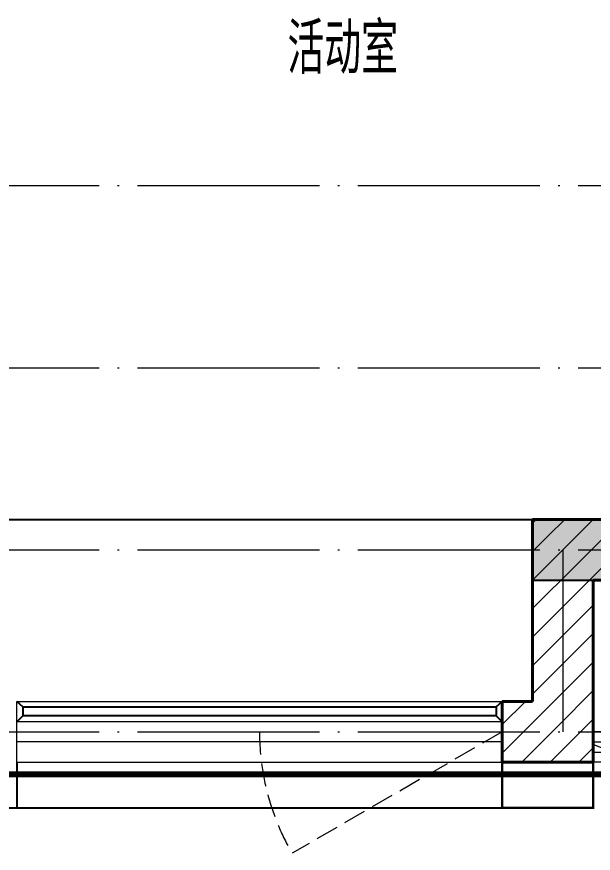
# Model space of a CAD drawing. Extents: x 27938 to 650306, y -92720 to 1524912.
# Drawn here: x 286417 to 288317, y 103406 to 106163 of the extents above; entities that cross this region are included whole.
import ezdxf

# ---------------------------------------------------------------- set-up
doc = ezdxf.new("R2010")
doc.units = 0
doc.header["$LTSCALE"] = 1000
doc.header["$MEASUREMENT"] = 0
doc.linetypes.add('DASH', pattern=[0.35, 0.25, -0.1])
doc.linetypes.add('DOTE', pattern=[2.42, 2, -0.2, 0.02, -0.2])
for name, color, linetype in [('3-栏杆1', 135, 'Continuous'), ('3.5方案汇报，与郭总、侯月琴确定户型_t8$0$2020.03.04 -1安徽标准化洋房户型(UA）_t8_t8$0$看线', 154, 'Continuous'), ('COLUMN', 9, 'Continuous'), ('PUB_TEXT', 4, 'Continuous'), ('看线', 251, 'Continuous')]:
    doc.layers.add(name, color=color, linetype=linetype)
for name, color, linetype, lineweight in [('DOTE', 19, 'DOTE', 9), ('PUB_HATCH', 8, 'Continuous', 9), ('WALL', 9, 'Continuous', 40), ('WINDOW', 8, 'Continuous', 15)]:
    doc.layers.add(name, color=color, linetype=linetype, lineweight=lineweight)
doc.styles.get("Standard").update_dxf_attribs({"font": 'gbenor.shx', "bigfont": 'gbcbig.shx'})
pattern_1 = [(45, (0, 47.75), (-47.022601, 47.022601), [])]

# ---------------------------------------------------------------- blocks, each defined once
blk = doc.blocks.new('FGDGDRGSDGDG')
at = {"layer": 'DOTE', "linetype": 'DOTE', "ltscale": 0.3}
for p, q in [((488182.5, 517748.5), (546982.5, 517748.5)), ((488182.5, 517148.5), (546982.5, 517148.5)), ((488182.5, 516548.5), (546982.5, 516548.5)), ((506282.5, 516548.5), (506282.5, 515948.5)), ((488182.5, 515948.5), (546982.5, 515948.5))]:
    blk.add_line(p, q, dxfattribs=at)
blk = doc.blocks.new('gdfgdgdgr')
at = {"layer": 'PUB_HATCH'}
blk.add_hatch(color=256, dxfattribs=at).paths.add_polyline_path([(493277.6, 520713.9), (493277.6, 520513.9), (494277.6, 520513.9), (494277.6, 522163.9), (494077.6, 522163.9), (494077.6, 520713.9)])
at = {"layer": 'COLUMN', "color": 8}
for p, q in [((493277.6, 520713.9), (493277.6, 520513.9)), ((494077.6, 520713.9), (493277.6, 520713.9)), ((493277.6, 520513.9), (494277.6, 520513.9))]:
    blk.add_line(p, q, dxfattribs=at)
blk = doc.blocks.new('$WINLIB2D$00000001')
at = {"color": 0}
for points in [[(-0.5, 0.5), (-0.5, -0.5)], [(-0.5, 0.5), (0.5, 0.5)], [(0.5, -0.5), (0.5, 0.5)], [(0.5, 0.1667), (-0.5, 0.1667)], [(0.5, -0.1667), (-0.5, -0.1667)], [(-0.5, -0.5), (0.5, -0.5)]]:
    blk.add_lwpolyline(points, dxfattribs=at)
blk = doc.blocks.new('$WINLIB2D$00000039')
at = {"color": 0}
for points in [[(-0.5, 0.5), (-0.5, -0.5)], [(0.5, 0.5), (-0.5, 0.5)], [(0.5, -0.5), (0.5, 0.5)], [(-0.5, 0.1667), (0.5, 0.1667)], [(-0.3839, -0.1667), (-0.448, 0.1667)], [(-0.3159, -0.1667), (-0.38, 0.1667)], [(-0.2479, -0.1667), (-0.312, 0.1667)], [(-0.1799, -0.1667), (-0.244, 0.1667)], [(-0.1119, -0.1667), (-0.176, 0.1667)], [(-0.0439, -0.1667), (-0.108, 0.1667)], [(0.0241, -0.1667), (-0.04, 0.1667)], [(0.0921, -0.1667), (0.028, 0.1667)], [(0.16, -0.1667), (0.0959, 0.1667)], [(0.228, -0.1667), (0.1639, 0.1667)], [(0.296, -0.1667), (0.2319, 0.1667)], [(0.364, -0.1667), (0.2999, 0.1667)], [(0.432, -0.1667), (0.3679, 0.1667)], [(0.5, -0.1667), (0.4359, 0.1667)], [(-0.4519, -0.1667), (-0.5, 0.0836)], [(-0.5, -0.1667), (0.5, -0.1667)], [(0.5, -0.5), (-0.5, -0.5)]]:
    blk.add_lwpolyline(points, dxfattribs=at)

msp = doc.modelspace()

# ---------------------------------------------------------------- hatches: boundary and pattern name
at = {"layer": 'PUB_HATCH'}
h = msp.add_hatch(dxfattribs=at)
h.set_pattern_fill('普通砖', color=256, scale=50, style=0)
h.set_pattern_definition(pattern_1)
h.paths.add_polyline_path([(288116.6, 104505.9), (288316.6, 104305.9), (289016.6, 104305.9), (289016.6, 104439.2), (288916.6, 104505.9)])
h = msp.add_hatch(dxfattribs=at)
h.set_pattern_fill('普通砖', color=256, scale=50, style=0)
h.set_pattern_definition(pattern_1)
h.paths.add_polyline_path([(288316.6, 104305.9), (288116.6, 104505.9), (288116.6, 103905.9), (288216.6, 103805.9), (288316.6, 103805.9)])
h = msp.add_hatch(dxfattribs=at)
h.set_pattern_fill('普通砖', color=256, scale=50, style=0)
h.set_pattern_definition(pattern_1)
h.paths.add_polyline_path([(288116.6, 103905.9), (288016.6, 103905.9), (288016.6, 103705.9), (288216.6, 103705.9), (288216.6, 103805.9)])
h = msp.add_hatch(dxfattribs=at)
h.set_pattern_fill('普通砖', color=256, scale=50, style=0)
h.set_pattern_definition(pattern_1)
h.paths.add_polyline_path([(288216.6, 103705.9), (288316.6, 103705.9), (288316.6, 103805.9), (288216.6, 103805.9)])

# ---------------------------------------------------------------- linework, layer by layer
at = {"color": 8, "linetype": 'DASH', "ltscale": 0.8, "const_width": 20}
msp.add_lwpolyline([(274956.8, 105465.9), (282476.7, 105465.9), (282476.7, 104265.9), (283276.8, 104265.9), (283276.8, 103665.9), (288356.8, 103665.9), (288356.8, 104265.9), (289156.9, 104265.9), (289156.9, 105465.9), (296676.8, 105465.9), (296676.8, 104865.9), (299516.8, 104865.9)], dxfattribs=at)
at = {"color": 8, "const_width": 8}
msp.add_lwpolyline([(288316.6, 103705.9), (288316.6, 103555.9), (288016.6, 103555.9), (288016.6, 103705.9)], dxfattribs=at)
at = {"layer": '3-栏杆1', "color": 8}
for p, q in [((286436.8, 103888.1), (286416.6, 103905.9)), ((286416.6, 103905.9), (286436.8, 103888.1)), ((287996.3, 103888.1), (288016.6, 103905.9)), ((288016.6, 103905.9), (287996.3, 103888.1)), ((286436.8, 103888.1), (286436.8, 103858.8)), ((286436.8, 103888), (287996.3, 103888)), ((287996.3, 103888.1), (287996.3, 103858.8)), ((286436.8, 103858.8), (286416.6, 103838.9)), ((286416.6, 103838.9), (286436.8, 103858.8)), ((287996.3, 103858.8), (286436.8, 103858.7)), ((288016.6, 103838.9), (287996.3, 103858.8))]:
    msp.add_line(p, q, dxfattribs=at)
at = {"layer": '3.5方案汇报，与郭总、侯月琴确定户型_t8$0$2020.03.04 -1安徽标准化洋房户型(UA）_t8_t8$0$看线', "color": 8, "ltscale": 10}
msp.add_line((285916.6, 104505.9), (288116.6, 104505.9), dxfattribs=at)
at = {"layer": 'WALL', "color": 8}
for p, q in [((288116.6, 104505.9), (288916.6, 104505.9)), ((288116.6, 104505.9), (288116.6, 103905.9)), ((288316.6, 104305.9), (289016.6, 104305.9)), ((288316.6, 104305.9), (288316.6, 103805.9)), ((288116.6, 103905.9), (288016.6, 103905.9)), ((288016.6, 103905.9), (288016.6, 103705.9)), ((288316.6, 103705.9), (288316.6, 103805.9)), ((288016.6, 103705.9), (288216.6, 103705.9)), ((288216.6, 103705.9), (288316.6, 103705.9))]:
    msp.add_line(p, q, dxfattribs=at)
at = {"layer": 'WINDOW', "color": 8, "linetype": 'DASH', "ltscale": 0.3}
msp.add_lwpolyline([(288016.6, 103805.9), (287323.8, 103405.9, -0.131652), (287216.6, 103805.9)], format="xyb", dxfattribs=at)
msp.add_lwpolyline([(288016.6, 103805.9), (287323.8, 103405.9, -0.131652), (287216.6, 103805.9)], format="xyb", dxfattribs=at)
at = {"layer": '看线', "color": 8, "ltscale": 0.5}
for points in [[(286416.6, 103705.9), (286416.6, 103555.9), (288016.6, 103555.9), (288016.6, 103705.9)], [(285816.6, 103555.9), (288016.6, 103555.9)]]:
    msp.add_lwpolyline(points, dxfattribs=at)

# ---------------------------------------------------------------- block references
msp.add_blockref('FGDGDRGSDGDG', (-218065.9, -412142.6))
at = {"color": 8}
msp.add_blockref('gdfgdgdgr', (-205160.8, -416208), dxfattribs=at)
at = {"layer": 'WINDOW', "color": 8}
for name, p, xscale, yscale, zscale in [('$WINLIB2D$00000001', (287216.6, 103805.9), 1600, -200, 1600), ('$WINLIB2D$00000039', (288966.6, 103755.9), 1299.999999983003, 100, 1299.999999983003)]:
    msp.add_blockref(name, p, dxfattribs=dict(at, xscale=xscale, yscale=yscale, zscale=zscale))

# ---------------------------------------------------------------- texts
at = {"layer": 'PUB_TEXT', "color": 8}
msp.add_text('活动室', height=168.79, dxfattribs=at).set_placement((287308.7, 105974.1))

doc.saveas('drawing.dxf')
